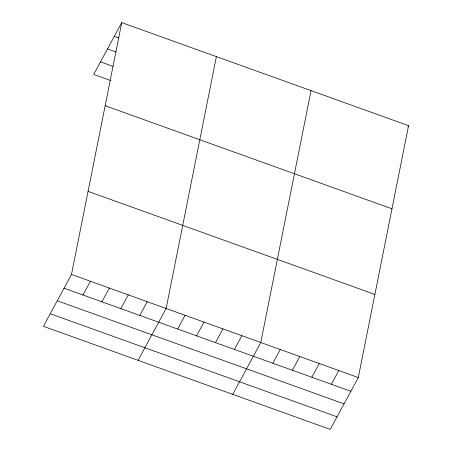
<?xml version="1.0" encoding="UTF-8"?>
<svg xmlns="http://www.w3.org/2000/svg" width="452" height="452" viewBox="0 0 452 452"><rect width="100%" height="100%" fill="white"/><g stroke="black" fill="none" stroke-linecap="round" stroke-linejoin="round"><path stroke-width="0.68" d="M71.484 274.466L121.741 22.6L408.557 125.679L358.295 377.544L330.259 429.4L43.443 326.321L71.484 274.466L358.295 377.544M216.389 56.613L166.133 308.484L138.092 360.34M311.038 90.632L260.781 342.497L232.74 394.353M121.741 22.6L93.705 74.456L110.678 80.552M82.982 295.009L90.411 281.274M101.915 301.812L109.339 288.077M120.842 308.614L128.272 294.879M139.775 315.417L147.199 301.682M177.63 329.022L185.06 315.287M196.563 335.825L203.988 322.09M215.491 342.627L222.921 328.892M234.424 349.436L241.848 335.695M272.855 363.244L280.28 349.509M407.913 126.871L408.557 125.679M292.359 370.256L299.783 356.515M311.863 377.262L319.287 363.527M331.367 384.273L338.791 370.538M114.316 36.335L118.882 37.979M107.514 48.918L116 51.963M100.508 61.873L112.91 66.331M105.158 105.717L391.969 208.796M88.067 191.354L374.883 294.427M64.054 288.207L350.871 391.285M57.251 300.783L344.068 403.862M50.245 313.744L337.062 416.823"/></g></svg>
